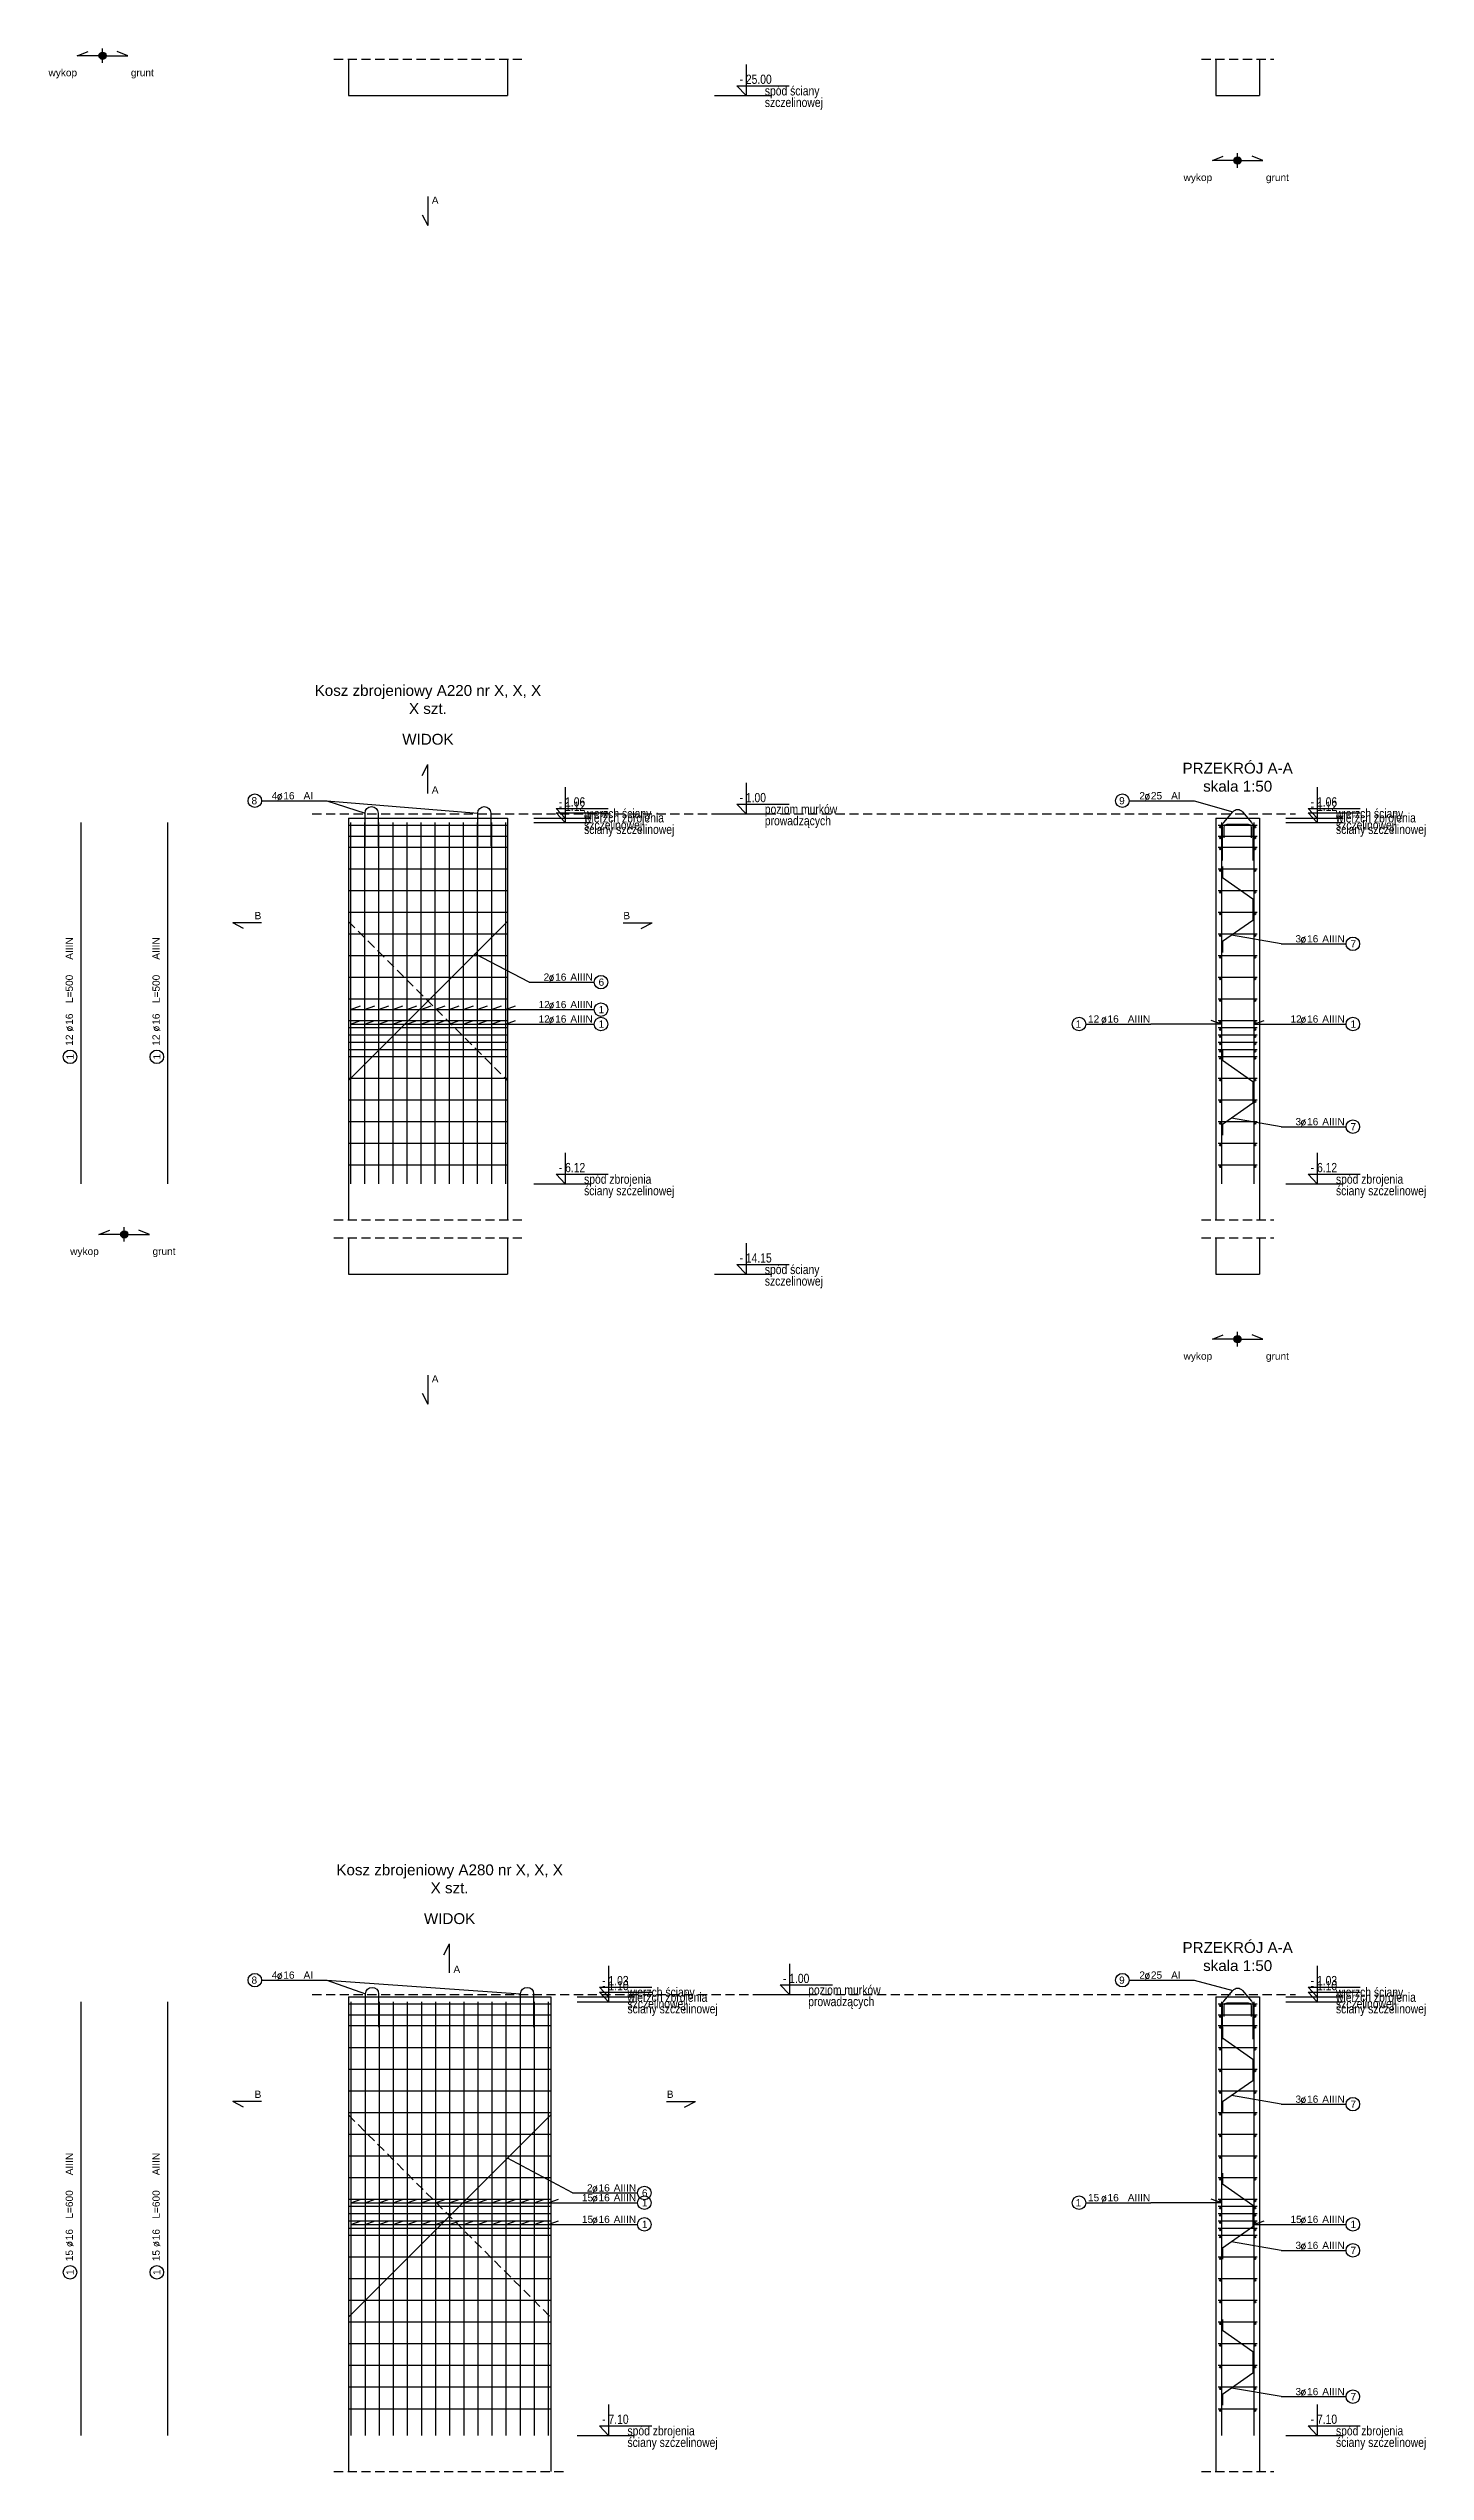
# Model space of a CAD drawing. Extents: x -5033 to 9347, y -17890 to -2362.
# Drawn here: x -1415 to 490, y -10003 to -6650 of the extents above; entities that cross this region are included whole.
import ezdxf
from ezdxf.enums import TextEntityAlignment as Align

# ---------------------------------------------------------------- set-up
doc = ezdxf.new("R2010")
doc.units = 0
doc.header["$MEASUREMENT"] = 0
doc.linetypes.add('DASHED', pattern=[19.05, 12.7, -6.35])
for name, color, linetype in [('__SOL-KOTY_WYSOKOSCIOWE', 4, 'CONTINUOUS'), ('__SOL-OPISY', 4, 'CONTINUOUS'), ('__SOL-PRZERYWANA', 253, 'DASHED'), ('__SOL-WIDOK', 4, 'CONTINUOUS'), ('__SOL-ZBROJENIE', 3, 'CONTINUOUS')]:
    doc.layers.add(name, color=color, linetype=linetype)
doc.styles.add('ARIAL', font='arial.ttf', dxfattribs={"height": 2.5})
doc.styles.add('SIMPLEX', font='SIMPLEX.SHX', dxfattribs={"width": 0.8})
doc.styles.get("Standard").update_dxf_attribs({"font": 'arial.ttf'})

# ---------------------------------------------------------------- blocks, each defined once
blk = doc.blocks.new('KOTA')
at = {"layer": '__SOL-KOTY_WYSOKOSCIOWE'}
for p, q in [((0, 33.4), (0, 0)), ((-34, 0), (28, 0)), ((0, 0), (-9.9, 10.4)), ((-9.9, 10.4), (46.5, 10.4))]:
    blk.add_line(p, q, dxfattribs=at)
at = {"layer": '__SOL-KOTY_WYSOKOSCIOWE', "style": 'ARIAL', "width": 0.8}
blk.add_attdef('RZEDNA', (500.5, 15.9), '', height=10.4, dxfattribs=at)
blk = doc.blocks.new('OPIS_PRET_BEZ_LINII')
at = {"layer": '__SOL-OPISY'}
blk.add_circle((25.7, 0), 9.36, dxfattribs=at)
at = {"layer": '__SOL-OPISY', "style": 'SIMPLEX', "width": 0.9}
blk.add_text(' %%c ', height=10, dxfattribs=at).set_placement((64.7, -4.8), align=Align.CENTER)
at = {"layer": '__SOL-OPISY', "style": 'ARIAL', "width": 0.8}
blk.add_attdef('NUMER', text='', height=10, dxfattribs=at).set_placement((25.7, 0), align=Align.MIDDLE)
blk.add_attdef('ILOSC', text='', height=10, dxfattribs=at).set_placement((56.9, -5.1), align=Align.RIGHT)
for tag, p in [('SREDNICA', (71, -5.1)), ('DLUGOSC', (95.1, -5.2)), ('STAL', (144.7, -5.2))]:
    blk.add_attdef(tag, p, '', height=10, dxfattribs=at)
blk = doc.blocks.new('OPIS_PRAWY')
at = {"layer": '__SOL-OPISY'}
blk.add_line((0, 0), (90, 0), dxfattribs=at)
blk.add_circle((99.4, 0), 9.36, dxfattribs=at)
at = {"layer": '__SOL-OPISY', "style": 'SIMPLEX', "width": 0.9}
blk.add_text(' %%c ', height=10, dxfattribs=at).set_placement((20.9, 0.5))
at = {"layer": '__SOL-OPISY', "style": 'ARIAL', "width": 0.8}
blk.add_attdef('ILOSC', text='', height=10, dxfattribs=at).set_placement((27.1, 0.1), align=Align.RIGHT)
for tag, p in [('SREDNICA', (35.4, 0.1)), ('STAL', (58.4, 0.5))]:
    blk.add_attdef(tag, p, '', height=10, dxfattribs=at)
for tag, p in [('NUMER', (99.4, 0)), ('DLUGOSC', (52.8, -6.1))]:
    blk.add_attdef(tag, text='', height=10, dxfattribs=at).set_placement(p, align=Align.MIDDLE)
blk = doc.blocks.new('OPIS_LEWY')
at = {"layer": '__SOL-OPISY'}
blk.add_line((-90, 0), (0, 0), dxfattribs=at)
blk.add_circle((-99.4, 0), 9.36, dxfattribs=at)
at = {"layer": '__SOL-OPISY', "style": 'SIMPLEX', "width": 0.9}
blk.add_text(' %%c ', height=10, dxfattribs=at).set_placement((-75, 0.5))
at = {"layer": '__SOL-OPISY', "style": 'ARIAL', "width": 0.8}
for tag, p in [('NUMER', (-99.4, 0)), ('DLUGOSC', (-58.9, -6.6))]:
    blk.add_attdef(tag, text='', height=10, dxfattribs=at).set_placement(p, align=Align.MIDDLE)
blk.add_attdef('ILOSC', text='', height=10, dxfattribs=at).set_placement((-74, 0.1), align=Align.RIGHT)
for tag, p in [('SREDNICA', (-65.8, 0.1)), ('STAL', (-42.7, 0.3))]:
    blk.add_attdef(tag, p, '', height=10, dxfattribs=at)

msp = doc.modelspace()

# ---------------------------------------------------------------- hatches: boundary and pattern name
at = {"layer": '__SOL-OPISY'}
for points in [[(-1335, -6660, 1), (-1345, -6660, 1)], [(235, -6805, 1), (225, -6805, 1)], [(-1305, -8291, 1), (-1315, -8291, 1)], [(235, -8436, 1), (225, -8436, 1)]]:
    msp.add_hatch(color=256, dxfattribs=at).paths.add_polyline_path(points)
at = {"layer": '__SOL-ZBROJENIE'}
for points in [[(207.2, -7727.5, 1), (204.8, -7727.5, 1)], [(207.2, -7742.5, 1), (204.8, -7742.5, 1)], [(255.2, -7727.5, 1), (252.8, -7727.5, 1)], [(255.2, -7742.5, 1), (252.8, -7742.5, 1)], [(207.2, -7757.5, 1), (204.8, -7757.5, 1)], [(255.2, -7757.5, 1), (252.8, -7757.5, 1)], [(207.2, -7787.5, 1), (204.8, -7787.5, 1)], [(255.2, -7787.5, 1), (252.8, -7787.5, 1)], [(207.2, -7817.5, 1), (204.8, -7817.5, 1)], [(255.2, -7817.5, 1), (252.8, -7817.5, 1)], [(207.2, -7847.5, 1), (204.8, -7847.5, 1)], [(207.2, -7877.5, 1), (204.8, -7877.5, 1)], [(255.2, -7847.5, 1), (252.8, -7847.5, 1)], [(255.2, -7877.5, 1), (252.8, -7877.5, 1)], [(207.2, -7907.5, 1), (204.8, -7907.5, 1)], [(255.2, -7907.5, 1), (252.8, -7907.5, 1)], [(207.2, -7937.5, 1), (204.8, -7937.5, 1)], [(255.2, -7937.5, 1), (252.8, -7937.5, 1)], [(207.2, -7967.5, 1), (204.8, -7967.5, 1)], [(255.2, -7967.5, 1), (252.8, -7967.5, 1)], [(207.2, -7997.5, 1), (204.8, -7997.5, 1)], [(207.2, -8007.5, 1), (204.8, -8007.5, 1)], [(255.2, -7997.5, 1), (252.8, -7997.5, 1)], [(255.2, -8007.5, 1), (252.8, -8007.5, 1)], [(207.2, -8017.5, 1), (204.8, -8017.5, 1)], [(207.2, -8027.5, 1), (204.8, -8027.5, 1)], [(207.2, -8037.5, 1), (204.8, -8037.5, 1)], [(207.2, -8047.5, 1), (204.8, -8047.5, 1)], [(255.2, -8017.5, 1), (252.8, -8017.5, 1)], [(255.2, -8027.5, 1), (252.8, -8027.5, 1)], [(255.2, -8037.5, 1), (252.8, -8037.5, 1)], [(255.2, -8047.5, 1), (252.8, -8047.5, 1)], [(207.2, -8077.5, 1), (204.8, -8077.5, 1)], [(255.2, -8077.5, 1), (252.8, -8077.5, 1)], [(207.2, -8107.5, 1), (204.8, -8107.5, 1)], [(255.2, -8107.5, 1), (252.8, -8107.5, 1)], [(207.2, -8137.5, 1), (204.8, -8137.5, 1)], [(255.2, -8137.5, 1), (252.8, -8137.5, 1)], [(207.2, -8167.5, 1), (204.8, -8167.5, 1)], [(255.2, -8167.5, 1), (252.8, -8167.5, 1)], [(207.2, -8197.5, 1), (204.8, -8197.5, 1)], [(255.2, -8197.5, 1), (252.8, -8197.5, 1)], [(207.2, -9358.5, 1), (204.8, -9358.5, 1)], [(207.2, -9373.5, 1), (204.8, -9373.5, 1)], [(207.2, -9388.5, 1), (204.8, -9388.5, 1)], [(255.2, -9358.5, 1), (252.8, -9358.5, 1)], [(255.2, -9373.5, 1), (252.8, -9373.5, 1)], [(255.2, -9388.5, 1), (252.8, -9388.5, 1)], [(207.2, -9418.5, 1), (204.8, -9418.5, 1)], [(255.2, -9418.5, 1), (252.8, -9418.5, 1)], [(207.2, -9448.5, 1), (204.8, -9448.5, 1)], [(255.2, -9448.5, 1), (252.8, -9448.5, 1)], [(207.2, -9478.5, 1), (204.8, -9478.5, 1)], [(255.2, -9478.5, 1), (252.8, -9478.5, 1)], [(207.2, -9508.5, 1), (204.8, -9508.5, 1)], [(255.2, -9508.5, 1), (252.8, -9508.5, 1)], [(207.2, -9538.5, 1), (204.8, -9538.5, 1)], [(255.2, -9538.5, 1), (252.8, -9538.5, 1)], [(207.2, -9568.5, 1), (204.8, -9568.5, 1)], [(255.2, -9568.5, 1), (252.8, -9568.5, 1)], [(207.2, -9598.5, 1), (204.8, -9598.5, 1)], [(255.2, -9598.5, 1), (252.8, -9598.5, 1)], [(207.2, -9628.5, 1), (204.8, -9628.5, 1)], [(207.2, -9638.5, 1), (204.8, -9638.5, 1)], [(207.2, -9648.5, 1), (204.8, -9648.5, 1)], [(255.2, -9628.5, 1), (252.8, -9628.5, 1)], [(255.2, -9638.5, 1), (252.8, -9638.5, 1)], [(255.2, -9648.5, 1), (252.8, -9648.5, 1)], [(207.2, -9658.5, 1), (204.8, -9658.5, 1)], [(207.2, -9668.5, 1), (204.8, -9668.5, 1)], [(207.2, -9678.5, 1), (204.8, -9678.5, 1)], [(255.2, -9658.5, 1), (252.8, -9658.5, 1)], [(255.2, -9668.5, 1), (252.8, -9668.5, 1)], [(255.2, -9678.5, 1), (252.8, -9678.5, 1)], [(207.2, -9708.5, 1), (204.8, -9708.5, 1)], [(255.2, -9708.5, 1), (252.8, -9708.5, 1)], [(207.2, -9738.5, 1), (204.8, -9738.5, 1)], [(255.2, -9738.5, 1), (252.8, -9738.5, 1)], [(207.2, -9768.5, 1), (204.8, -9768.5, 1)], [(255.2, -9768.5, 1), (252.8, -9768.5, 1)], [(207.2, -9798.5, 1), (204.8, -9798.5, 1)], [(255.2, -9798.5, 1), (252.8, -9798.5, 1)], [(207.2, -9828.5, 1), (204.8, -9828.5, 1)], [(207.2, -9858.5, 1), (204.8, -9858.5, 1)], [(255.2, -9828.5, 1), (252.8, -9828.5, 1)], [(255.2, -9858.5, 1), (252.8, -9858.5, 1)], [(207.2, -9888.5, 1), (204.8, -9888.5, 1)], [(255.2, -9888.5, 1), (252.8, -9888.5, 1)], [(207.2, -9918.5, 1), (204.8, -9918.5, 1)], [(255.2, -9918.5, 1), (252.8, -9918.5, 1)]]:
    msp.add_hatch(color=256, dxfattribs=at).paths.add_polyline_path(points)

# ---------------------------------------------------------------- linework, layer by layer
at = {"layer": '__SOL-OPISY'}
for p, q in [((-1375, -6660), (-1360, -6654)), ((-1340, -6660), (-1375, -6660)), ((-1340, -6670), (-1340, -6650)), ((-1340, -6660), (-1305, -6660)), ((-1305, -6660), (-1320, -6654)), ((195, -6805), (210, -6799)), ((230, -6805), (195, -6805)), ((230, -6815), (230, -6795)), ((230, -6805), (265, -6805)), ((265, -6805), (250, -6799)), ((-890, -6855), (-890, -6895)), ((-898, -6880), (-890, -6895)), ((-898, -7656), (-890, -7641)), ((-890, -7681), (-890, -7641)), ((-1030, -7691), (-977, -7708)), ((-1030, -7691), (-821, -7708)), ((170, -7691), (223.5, -7706.22)), ((-1120, -7860), (-1160, -7860)), ((-1145, -7868), (-1160, -7860)), ((-620, -7860), (-580, -7860)), ((-595, -7868), (-580, -7860)), ((290, -7889.03), (221.52, -7877.15)), ((-750, -7942), (-825, -7903)), ((-997.25, -7980), (-983.15, -7974.87)), ((-997.25, -7980), (-750, -7980)), ((-977.75, -7980), (-963.65, -7974.87)), ((-958.25, -7980), (-944.15, -7974.87)), ((-938.75, -7980), (-924.65, -7974.87)), ((-919.25, -7980), (-905.15, -7974.87)), ((-899.75, -7980), (-885.65, -7974.87)), ((-880.25, -7980), (-866.15, -7974.87)), ((-860.75, -7980), (-846.65, -7974.87)), ((-841.25, -7980), (-827.15, -7974.87)), ((-821.75, -7980), (-807.65, -7974.87)), ((-802.25, -7980), (-788.15, -7974.87)), ((-782.75, -7980), (-768.65, -7974.87)), ((-997.25, -8000), (-983.15, -7994.87)), ((-997.25, -8000), (-750, -8000)), ((-977.75, -8000), (-963.65, -7994.87)), ((-958.25, -8000), (-944.15, -7994.87)), ((-938.75, -8000), (-924.65, -7994.87)), ((-919.25, -8000), (-905.15, -7994.87)), ((-899.75, -8000), (-885.65, -7994.87)), ((-880.25, -8000), (-866.15, -7994.87)), ((-860.75, -8000), (-846.65, -7994.87)), ((-841.25, -8000), (-827.15, -7994.87)), ((-821.75, -8000), (-807.65, -7994.87)), ((-802.25, -8000), (-788.15, -7994.87)), ((-782.75, -8000), (-768.65, -7994.87)), ((207.5, -8000), (110, -8000)), ((207.5, -8000), (193.41, -7994.87)), ((252.5, -8000), (266.6, -7994.87)), ((252.5, -8000), (290, -8000)), ((290, -8142.03), (221.52, -8130.15)), ((-1310, -8301), (-1310, -8281)), ((-1345, -8291), (-1330, -8285)), ((-1310, -8291), (-1345, -8291)), ((-1310, -8291), (-1275, -8291)), ((-1275, -8291), (-1290, -8285)), ((195, -8436), (210, -8430)), ((230, -8436), (195, -8436)), ((230, -8446), (230, -8426)), ((230, -8436), (265, -8436)), ((265, -8436), (250, -8430)), ((-898, -8511), (-890, -8526)), ((-890, -8486), (-890, -8526)), ((-868, -9288), (-860, -9273)), ((-860, -9313), (-860, -9273)), ((-1030, -9323), (-976.25, -9342)), ((-1030, -9323), (-761.75, -9342)), ((170, -9323), (223.5, -9337.22)), ((290, -9494.69), (221.52, -9482.81)), ((-1120, -9491), (-1160, -9491)), ((-1145, -9499), (-1160, -9491)), ((-560, -9491), (-520, -9491)), ((-535, -9499), (-520, -9491)), ((-690, -9617.5), (-780, -9569.5)), ((-996.5, -9631), (-982.4, -9625.87)), ((-996.5, -9631), (-690, -9631)), ((-996.5, -9661), (-982.4, -9655.87)), ((-977, -9631), (-962.9, -9625.87)), ((-977, -9661), (-962.9, -9655.87)), ((-957.5, -9631), (-943.4, -9625.87)), ((-957.5, -9661), (-943.4, -9655.87)), ((-938, -9631), (-923.9, -9625.87)), ((-938, -9661), (-923.9, -9655.87)), ((-918.5, -9631), (-904.4, -9625.87)), ((-918.5, -9661), (-904.4, -9655.87)), ((-899, -9631), (-884.9, -9625.87)), ((-899, -9661), (-884.9, -9655.87)), ((-879.5, -9631), (-865.4, -9625.87)), ((-879.5, -9661), (-865.4, -9655.87)), ((-860, -9631), (-845.9, -9625.87)), ((-860, -9661), (-845.9, -9655.87)), ((-840.5, -9631), (-826.4, -9625.87)), ((-840.5, -9661), (-826.4, -9655.87)), ((-821, -9631), (-806.9, -9625.87)), ((-821, -9661), (-806.9, -9655.87)), ((-801.5, -9631), (-787.4, -9625.87)), ((-801.5, -9661), (-787.4, -9655.87)), ((-782, -9631), (-767.9, -9625.87)), ((-782, -9661), (-767.9, -9655.87)), ((-762.5, -9631), (-748.4, -9625.87)), ((-762.5, -9661), (-748.4, -9655.87)), ((-743, -9631), (-728.9, -9625.87)), ((-743, -9661), (-728.9, -9655.87)), ((-723.5, -9631), (-709.4, -9625.87)), ((-723.5, -9661), (-709.4, -9655.87)), ((207.5, -9631), (110, -9631)), ((207.5, -9631), (193.41, -9625.87)), ((252.5, -9661), (266.6, -9655.87)), ((-996.5, -9661), (-690, -9661)), ((290, -9697.03), (221.52, -9685.14)), ((252.5, -9661), (290, -9661)), ((290, -9899.36), (221.52, -9887.48))]:
    msp.add_line(p, q, dxfattribs=at)
for centre in [(-1340, -6660), (230, -6805), (-1310, -8291), (230, -8436)]:
    msp.add_circle(centre, 5, dxfattribs=at)
at = {"layer": '__SOL-PRZERYWANA'}
for p, q in [((-1020, -6665), (-760, -6665)), ((180, -6665), (280, -6665)), ((-1050, -7709), (310, -7709)), ((-1020, -8271), (-760, -8271)), ((180, -8271), (280, -8271)), ((-1020, -8296), (-760, -8296)), ((180, -8296), (280, -8296)), ((-1050, -9343), (310, -9343)), ((-1020, -10003), (-700, -10003)), ((180, -10003), (280, -10003))]:
    msp.add_line(p, q, dxfattribs=at)
for points in [[(-1000, -7838), (-1000, -7858), (-780, -8078), (-780, -8098)], [(-1000, -9489.5), (-1000, -9509.5), (-720, -9789.5), (-720, -9809.5)]]:
    msp.add_lwpolyline(points, dxfattribs=at)
at = {"layer": '__SOL-WIDOK'}
for p, q in [((-1000, -6665), (-1000, -6715)), ((-780, -6665), (-780, -6715)), ((200, -6665), (200, -6715)), ((260, -6665), (260, -6715)), ((-1000, -6715), (-780, -6715)), ((200, -6715), (260, -6715)), ((-1000, -7715), (-1000, -8271)), ((-1000, -7715), (-780, -7715)), ((-780, -7715), (-780, -8271)), ((200, -7715), (200, -8271)), ((200, -7715), (260, -7715)), ((260, -7715), (260, -8271)), ((-1000, -8296), (-1000, -8346)), ((-780, -8296), (-780, -8346)), ((200, -8296), (200, -8346)), ((260, -8296), (260, -8346)), ((-1000, -8346), (-780, -8346)), ((200, -8346), (260, -8346)), ((-1000, -9346), (-1000, -10003)), ((-1000, -9346), (-720, -9346)), ((-720, -9346), (-720, -10003)), ((200, -9346), (200, -10003)), ((200, -9346), (260, -9346)), ((260, -9346), (260, -10003))]:
    msp.add_line(p, q, dxfattribs=at)
at = {"layer": '__SOL-ZBROJENIE'}
for p, q in [((-1370, -7721), (-1370, -8221)), ((-1250, -7721), (-1250, -8221)), ((-1000, -7725), (-780, -7725)), ((-1000, -7740), (-780, -7740)), ((-997.25, -7721), (-997.25, -8221)), ((-977.75, -7721), (-977.75, -8221)), ((-958.25, -7721), (-958.25, -8221)), ((-938.75, -7721), (-938.75, -8221)), ((-919.25, -7721), (-919.25, -8221)), ((-899.75, -7721), (-899.75, -8221)), ((-880.25, -7721), (-880.25, -8221)), ((-860.75, -7721), (-860.75, -8221)), ((-841.25, -7721), (-841.25, -8221)), ((-821.75, -7721), (-821.75, -8221)), ((-802.25, -7721), (-802.25, -8221)), ((-782.75, -7721), (-782.75, -8221)), ((203, -7725), (257, -7725)), ((203, -7740), (257, -7740)), ((207.5, -7721), (207.5, -8221)), ((252.5, -7721), (252.5, -8221)), ((-1000, -7755), (-780, -7755)), ((203, -7755), (257, -7755)), ((-1000, -7785), (-780, -7785)), ((203, -7785), (257, -7785)), ((-1000, -7815), (-780, -7815)), ((-1000, -7845), (-780, -7845)), ((203, -7815), (257, -7815)), ((203, -7845), (257, -7845)), ((-1000, -7875), (-780, -7875)), ((203, -7875), (257, -7875)), ((-1000, -7905), (-780, -7905)), ((203, -7905), (257, -7905)), ((-1000, -7935), (-780, -7935)), ((203, -7935), (257, -7935)), ((-1000, -7965), (-780, -7965)), ((203, -7965), (257, -7965)), ((-1000, -7995), (-780, -7995)), ((-1000, -8005), (-780, -8005)), ((203, -7995), (257, -7995)), ((203, -8005), (257, -8005)), ((-1000, -8015), (-780, -8015)), ((-1000, -8025), (-780, -8025)), ((-1000, -8035), (-780, -8035)), ((-1000, -8045), (-780, -8045)), ((203, -8015), (257, -8015)), ((203, -8025), (257, -8025)), ((203, -8035), (257, -8035)), ((203, -8045), (257, -8045)), ((-1000, -8075), (-780, -8075)), ((203, -8075), (257, -8075)), ((-1000, -8105), (-780, -8105)), ((203, -8105), (257, -8105)), ((-1000, -8135), (-780, -8135)), ((203, -8135), (257, -8135)), ((-1000, -8165), (-780, -8165)), ((203, -8165), (257, -8165)), ((-1000, -8195), (-780, -8195)), ((203, -8195), (257, -8195)), ((-1370, -9353), (-1370, -9953)), ((-1250, -9353), (-1250, -9953)), ((-996.5, -9353), (-996.5, -9953)), ((-977, -9353), (-977, -9953)), ((-957.5, -9353), (-957.5, -9953)), ((-938, -9353), (-938, -9953)), ((-918.5, -9353), (-918.5, -9953)), ((-899, -9353), (-899, -9953)), ((-879.5, -9353), (-879.5, -9953)), ((-860, -9353), (-860, -9953)), ((-840.5, -9353), (-840.5, -9953)), ((-821, -9353), (-821, -9953)), ((-801.5, -9353), (-801.5, -9953)), ((-782, -9353), (-782, -9953)), ((-762.5, -9353), (-762.5, -9953)), ((-743, -9353), (-743, -9953)), ((-723.5, -9353), (-723.5, -9953)), ((207.5, -9353), (207.5, -9953)), ((252.5, -9353), (252.5, -9953)), ((-1000, -9356), (-720, -9356)), ((-1000, -9371), (-720, -9371)), ((-1000, -9386), (-720, -9386)), ((203, -9356), (257, -9356)), ((203, -9371), (257, -9371)), ((203, -9386), (257, -9386)), ((-1000, -9416), (-720, -9416)), ((203, -9416), (257, -9416)), ((-1000, -9446), (-720, -9446)), ((203, -9446), (257, -9446)), ((-1000, -9476), (-720, -9476)), ((203, -9476), (257, -9476)), ((-1000, -9506), (-720, -9506)), ((203, -9506), (257, -9506)), ((-1000, -9536), (-720, -9536)), ((203, -9536), (257, -9536)), ((-1000, -9566), (-720, -9566)), ((203, -9566), (257, -9566)), ((-1000, -9596), (-720, -9596)), ((203, -9596), (257, -9596)), ((-1000, -9626), (-720, -9626)), ((-1000, -9636), (-720, -9636)), ((-1000, -9646), (-720, -9646)), ((-1000, -9656), (-720, -9656)), ((203, -9626), (257, -9626)), ((203, -9636), (257, -9636)), ((203, -9646), (257, -9646)), ((203, -9656), (257, -9656)), ((-1000, -9666), (-720, -9666)), ((-1000, -9676), (-720, -9676)), ((203, -9666), (257, -9666)), ((203, -9676), (257, -9676)), ((-1000, -9706), (-720, -9706)), ((203, -9706), (257, -9706)), ((-1000, -9736), (-720, -9736)), ((203, -9736), (257, -9736)), ((-1000, -9766), (-720, -9766)), ((203, -9766), (257, -9766)), ((-1000, -9796), (-720, -9796)), ((203, -9796), (257, -9796)), ((-1000, -9826), (-720, -9826)), ((-1000, -9856), (-720, -9856)), ((203, -9826), (257, -9826)), ((203, -9856), (257, -9856)), ((-1000, -9886), (-720, -9886)), ((203, -9886), (257, -9886)), ((-1000, -9916), (-720, -9916)), ((203, -9916), (257, -9916))]:
    msp.add_line(p, q, dxfattribs=at)
for points in [[(-977, -7753.86), (-977, -7708, -1), (-959, -7708), (-959, -7753.86)], [(-821, -7753.86), (-821, -7708, -1), (-803, -7708), (-803, -7753.86)], [(209, -7773.5), (209, -7725, -0.22), (211, -7721.12), (223.5, -7706.22, -0.5), (236.5, -7706.22), (249, -7721.12, -0.22), (251, -7725), (251, -7773.5)], [(211.5, -7742.5), (211.5, -7727.5, -0.48), (215.5, -7723.5), (244.5, -7723.5, -0.48), (248.5, -7727.5), (248.5, -7742.5)], [(-976.25, -9387.86), (-976.25, -9342, -1), (-958.25, -9342), (-958.25, -9387.86)], [(-761.75, -9387.86), (-761.75, -9342, -1), (-743.75, -9342), (-743.75, -9387.86)], [(209, -9404.5), (209, -9356, -0.22), (211, -9352.12), (223.5, -9337.22, -0.5), (236.5, -9337.22), (249, -9352.12, -0.22), (251, -9356), (251, -9404.5)], [(211.5, -9373.5), (211.5, -9358.5, -0.48), (215.5, -9354.5), (244.5, -9354.5, -0.48), (248.5, -9358.5), (248.5, -9373.5)]]:
    msp.add_lwpolyline(points, format="xyb", dxfattribs=at)
for points in [[(209, -7782.09), (209, -7797.09), (251, -7826.5), (251, -7856.5), (209, -7885.91), (209, -7900.91)], [(-780, -7838), (-780, -7858), (-1000, -8078), (-1000, -8098)], [(209, -8035.09), (209, -8050.09), (251, -8079.5), (251, -8109.5), (209, -8138.91), (209, -8153.91)], [(209, -9387.76), (209, -9402.76), (251, -9432.17), (251, -9462.17), (209, -9491.58), (209, -9506.58)], [(-720, -9489.5), (-720, -9509.5), (-1000, -9789.5), (-1000, -9809.5)], [(209, -9590.09), (209, -9605.09), (251, -9634.5), (251, -9664.5), (209, -9693.91), (209, -9708.91)], [(209, -9792.42), (209, -9807.42), (251, -9836.83), (251, -9866.83), (209, -9896.24), (209, -9911.24)]]:
    msp.add_lwpolyline(points, dxfattribs=at)
for centre in [(206, -7727.5), (206, -7742.5), (254, -7727.5), (254, -7742.5), (206, -7757.5), (254, -7757.5), (206, -7787.5), (254, -7787.5), (206, -7817.5), (254, -7817.5), (206, -7847.5), (206, -7877.5), (254, -7847.5), (254, -7877.5), (206, -7907.5), (254, -7907.5), (206, -7937.5), (254, -7937.5), (206, -7967.5), (254, -7967.5), (206, -7997.5), (206, -8007.5), (254, -7997.5), (254, -8007.5), (206, -8017.5), (206, -8027.5), (206, -8037.5), (206, -8047.5), (254, -8017.5), (254, -8027.5), (254, -8037.5), (254, -8047.5), (206, -8077.5), (254, -8077.5), (206, -8107.5), (254, -8107.5), (206, -8137.5), (254, -8137.5), (206, -8167.5), (254, -8167.5), (206, -8197.5), (254, -8197.5), (206, -9358.5), (206, -9373.5), (206, -9388.5), (254, -9358.5), (254, -9373.5), (254, -9388.5), (206, -9418.5), (254, -9418.5), (206, -9448.5), (254, -9448.5), (206, -9478.5), (254, -9478.5), (206, -9508.5), (254, -9508.5), (206, -9538.5), (254, -9538.5), (206, -9568.5), (254, -9568.5), (206, -9598.5), (254, -9598.5), (206, -9628.5), (206, -9638.5), (206, -9648.5), (254, -9628.5), (254, -9638.5), (254, -9648.5), (206, -9658.5), (206, -9668.5), (206, -9678.5), (254, -9658.5), (254, -9668.5), (254, -9678.5), (206, -9708.5), (254, -9708.5), (206, -9738.5), (254, -9738.5), (206, -9768.5), (254, -9768.5), (206, -9798.5), (254, -9798.5), (206, -9828.5), (206, -9858.5), (254, -9828.5), (254, -9858.5), (206, -9888.5), (254, -9888.5), (206, -9918.5), (254, -9918.5)]:
    msp.add_circle(centre, 1.2, dxfattribs=at)

# ---------------------------------------------------------------- block references
at = {"layer": '__SOL-KOTY_WYSOKOSCIOWE'}
ref = msp.add_blockref('KOTA', (-450, -6715), dxfattribs=dict(at, xscale=1.28, yscale=1.28, zscale=1.28))
ref.add_attrib('RZEDNA', '- 25.00', (-459, -6699), dxfattribs={"height": 12.8, "style": 'ARIAL', "width": 0.8})
ref.add_attrib('OPIS1', 'spód ściany', (-424, -6715), dxfattribs={"height": 12.8, "style": 'ARIAL', "width": 0.8})
ref.add_attrib('OPIS2', 'szczelinowej', (-424, -6731), dxfattribs={"height": 12.8, "style": 'ARIAL', "width": 0.8})
ref = msp.add_blockref('KOTA', (-700, -7715), dxfattribs=dict(at, xscale=1.28, yscale=1.28, zscale=1.28))
ref.add_attrib('RZEDNA', '- 1.06', (-709, -7699), dxfattribs={"height": 12.8, "style": 'ARIAL', "width": 0.8})
ref.add_attrib('OPIS1', 'wierzch ściany', (-674, -7715), dxfattribs={"height": 12.8, "style": 'ARIAL', "width": 0.8})
ref.add_attrib('OPIS2', 'szczelinowej', (-674, -7731), dxfattribs={"height": 12.8, "style": 'ARIAL', "width": 0.8})
ref = msp.add_blockref('KOTA', (-700, -7721), dxfattribs=dict(at, xscale=1.28, yscale=1.28, zscale=1.28))
ref.add_attrib('RZEDNA', '- 1.12', (-709, -7705), dxfattribs={"height": 12.8, "style": 'ARIAL', "width": 0.8})
ref.add_attrib('OPIS1', 'wierzch zbrojenia', (-674, -7721), dxfattribs={"height": 12.8, "style": 'ARIAL', "width": 0.8})
ref.add_attrib('OPIS2', 'ściany szczelinowej', (-674, -7737), dxfattribs={"height": 12.8, "style": 'ARIAL', "width": 0.8})
ref = msp.add_blockref('KOTA', (-450, -7709), dxfattribs=dict(at, xscale=1.28, yscale=1.28, zscale=1.28))
ref.add_attrib('RZEDNA', '- 1.00', (-459, -7693), dxfattribs={"height": 12.8, "style": 'ARIAL', "width": 0.8})
ref.add_attrib('OPIS1', 'poziom murków', (-424, -7709), dxfattribs={"height": 12.8, "style": 'ARIAL', "width": 0.8})
ref.add_attrib('OPIS2', 'prowadzących', (-424, -7725), dxfattribs={"height": 12.8, "style": 'ARIAL', "width": 0.8})
ref = msp.add_blockref('KOTA', (340, -7715), dxfattribs=dict(at, xscale=1.28, yscale=1.28, zscale=1.28))
ref.add_attrib('RZEDNA', '- 1.06', (331, -7699), dxfattribs={"height": 12.8, "style": 'ARIAL', "width": 0.8})
ref.add_attrib('OPIS1', 'wierzch ściany', (366, -7715), dxfattribs={"height": 12.8, "style": 'ARIAL', "width": 0.8})
ref.add_attrib('OPIS2', 'szczelinowej', (366, -7731), dxfattribs={"height": 12.8, "style": 'ARIAL', "width": 0.8})
ref = msp.add_blockref('KOTA', (340, -7721), dxfattribs=dict(at, xscale=1.28, yscale=1.28, zscale=1.28))
ref.add_attrib('RZEDNA', '- 1.12', (331, -7705), dxfattribs={"height": 12.8, "style": 'ARIAL', "width": 0.8})
ref.add_attrib('OPIS1', 'wierzch zbrojenia', (366, -7721), dxfattribs={"height": 12.8, "style": 'ARIAL', "width": 0.8})
ref.add_attrib('OPIS2', 'ściany szczelinowej', (366, -7737), dxfattribs={"height": 12.8, "style": 'ARIAL', "width": 0.8})
ref = msp.add_blockref('KOTA', (-700, -8221), dxfattribs=dict(at, xscale=1.28, yscale=1.28, zscale=1.28))
ref.add_attrib('RZEDNA', '- 6.12', (-709, -8205), dxfattribs={"height": 12.8, "style": 'ARIAL', "width": 0.8})
ref.add_attrib('OPIS1', 'spód zbrojenia', (-674, -8221), dxfattribs={"height": 12.8, "style": 'ARIAL', "width": 0.8})
ref.add_attrib('OPIS2', 'ściany szczelinowej', (-674, -8237), dxfattribs={"height": 12.8, "style": 'ARIAL', "width": 0.8})
ref = msp.add_blockref('KOTA', (340, -8221), dxfattribs=dict(at, xscale=1.28, yscale=1.28, zscale=1.28))
ref.add_attrib('RZEDNA', '- 6.12', (331, -8205), dxfattribs={"height": 12.8, "style": 'ARIAL', "width": 0.8})
ref.add_attrib('OPIS1', 'spód zbrojenia', (366, -8221), dxfattribs={"height": 12.8, "style": 'ARIAL', "width": 0.8})
ref.add_attrib('OPIS2', 'ściany szczelinowej', (366, -8237), dxfattribs={"height": 12.8, "style": 'ARIAL', "width": 0.8})
ref = msp.add_blockref('KOTA', (-450, -8346), dxfattribs=dict(at, xscale=1.28, yscale=1.28, zscale=1.28))
ref.add_attrib('RZEDNA', '- 14.15', (-459, -8330), dxfattribs={"height": 12.8, "style": 'ARIAL', "width": 0.8})
ref.add_attrib('OPIS1', 'spód ściany', (-424, -8346), dxfattribs={"height": 12.8, "style": 'ARIAL', "width": 0.8})
ref.add_attrib('OPIS2', 'szczelinowej', (-424, -8362), dxfattribs={"height": 12.8, "style": 'ARIAL', "width": 0.8})
ref = msp.add_blockref('KOTA', (-640, -9346), dxfattribs=dict(at, xscale=1.28, yscale=1.28, zscale=1.28))
ref.add_attrib('RZEDNA', '- 1.03', (-649, -9330), dxfattribs={"height": 12.8, "style": 'ARIAL', "width": 0.8})
ref.add_attrib('OPIS1', 'wierzch ściany', (-614, -9346), dxfattribs={"height": 12.8, "style": 'ARIAL', "width": 0.8})
ref.add_attrib('OPIS2', 'szczelinowej', (-614, -9362), dxfattribs={"height": 12.8, "style": 'ARIAL', "width": 0.8})
ref = msp.add_blockref('KOTA', (-640, -9353), dxfattribs=dict(at, xscale=1.28, yscale=1.28, zscale=1.28))
ref.add_attrib('RZEDNA', '- 1.10', (-649, -9337), dxfattribs={"height": 12.8, "style": 'ARIAL', "width": 0.8})
ref.add_attrib('OPIS1', 'wierzch zbrojenia', (-614, -9353), dxfattribs={"height": 12.8, "style": 'ARIAL', "width": 0.8})
ref.add_attrib('OPIS2', 'ściany szczelinowej', (-614, -9369), dxfattribs={"height": 12.8, "style": 'ARIAL', "width": 0.8})
ref = msp.add_blockref('KOTA', (-390, -9343), dxfattribs=dict(at, xscale=1.28, yscale=1.28, zscale=1.28))
ref.add_attrib('RZEDNA', '- 1.00', (-399, -9327), dxfattribs={"height": 12.8, "style": 'ARIAL', "width": 0.8})
ref.add_attrib('OPIS1', 'poziom murków', (-364, -9343), dxfattribs={"height": 12.8, "style": 'ARIAL', "width": 0.8})
ref.add_attrib('OPIS2', 'prowadzących', (-364, -9359), dxfattribs={"height": 12.8, "style": 'ARIAL', "width": 0.8})
ref = msp.add_blockref('KOTA', (340, -9346), dxfattribs=dict(at, xscale=1.28, yscale=1.28, zscale=1.28))
ref.add_attrib('RZEDNA', '- 1.03', (331, -9330), dxfattribs={"height": 12.8, "style": 'ARIAL', "width": 0.8})
ref.add_attrib('OPIS1', 'wierzch ściany', (366, -9346), dxfattribs={"height": 12.8, "style": 'ARIAL', "width": 0.8})
ref.add_attrib('OPIS2', 'szczelinowej', (366, -9362), dxfattribs={"height": 12.8, "style": 'ARIAL', "width": 0.8})
ref = msp.add_blockref('KOTA', (340, -9353), dxfattribs=dict(at, xscale=1.28, yscale=1.28, zscale=1.28))
ref.add_attrib('RZEDNA', '- 1.10', (331, -9337), dxfattribs={"height": 12.8, "style": 'ARIAL', "width": 0.8})
ref.add_attrib('OPIS1', 'wierzch zbrojenia', (366, -9353), dxfattribs={"height": 12.8, "style": 'ARIAL', "width": 0.8})
ref.add_attrib('OPIS2', 'ściany szczelinowej', (366, -9369), dxfattribs={"height": 12.8, "style": 'ARIAL', "width": 0.8})
ref = msp.add_blockref('KOTA', (-640, -9953), dxfattribs=dict(at, xscale=1.28, yscale=1.28, zscale=1.28))
ref.add_attrib('RZEDNA', '- 7.10', (-649, -9937), dxfattribs={"height": 12.8, "style": 'ARIAL', "width": 0.8})
ref.add_attrib('OPIS1', 'spód zbrojenia', (-614, -9953), dxfattribs={"height": 12.8, "style": 'ARIAL', "width": 0.8})
ref.add_attrib('OPIS2', 'ściany szczelinowej', (-614, -9969), dxfattribs={"height": 12.8, "style": 'ARIAL', "width": 0.8})
ref = msp.add_blockref('KOTA', (340, -9953), dxfattribs=dict(at, xscale=1.28, yscale=1.28, zscale=1.28))
ref.add_attrib('RZEDNA', '- 7.10', (331, -9937), dxfattribs={"height": 12.8, "style": 'ARIAL', "width": 0.8})
ref.add_attrib('OPIS1', 'spód zbrojenia', (366, -9953), dxfattribs={"height": 12.8, "style": 'ARIAL', "width": 0.8})
ref.add_attrib('OPIS2', 'ściany szczelinowej', (366, -9969), dxfattribs={"height": 12.8, "style": 'ARIAL', "width": 0.8})
at = {"layer": '__SOL-OPISY'}
ref = msp.add_blockref('OPIS_LEWY', (-1030, -7691), dxfattribs=at)
ref.add_attrib('ILOSC', '4', (-1106, -7689), dxfattribs={"height": 10, "style": 'ARIAL'})
ref.add_attrib('SREDNICA', '16', (-1090, -7689), dxfattribs={"height": 10, "style": 'ARIAL'})
ref.add_attrib('STAL', 'AI', (-1062, -7689), dxfattribs={"height": 10, "style": 'ARIAL'})
ref.add_attrib('NUMER', '8', (-1134, -7696), dxfattribs={"height": 10, "style": 'ARIAL'})
ref = msp.add_blockref('OPIS_LEWY', (170, -7691), dxfattribs=at)
ref.add_attrib('ILOSC', '2', (94, -7689), dxfattribs={"height": 10, "style": 'ARIAL'})
ref.add_attrib('SREDNICA', '25', (110, -7689), dxfattribs={"height": 10, "style": 'ARIAL'})
ref.add_attrib('STAL', 'AI', (138, -7689), dxfattribs={"height": 10, "style": 'ARIAL'})
ref.add_attrib('NUMER', '9', (66, -7696), dxfattribs={"height": 10, "style": 'ARIAL'})
ref = msp.add_blockref('OPIS_PRAWY', (290, -7889.03), dxfattribs=at)
ref.add_attrib('ILOSC', '3', (310, -7887.03), dxfattribs={"height": 10, "style": 'ARIAL'})
ref.add_attrib('SREDNICA', '16', (326, -7887.03), dxfattribs={"height": 10, "style": 'ARIAL'})
ref.add_attrib('STAL', 'AIIIN', (347, -7887.03), dxfattribs={"height": 10, "style": 'ARIAL'})
ref.add_attrib('NUMER', '7', (386, -7894.03), dxfattribs={"height": 10, "style": 'ARIAL'})
ref = msp.add_blockref('OPIS_PRET_BEZ_LINII', (-1385, -8071), dxfattribs=dict(at, rotation=90))
ref.add_attrib('NUMER', '1', (-1380, -8049), dxfattribs={"height": 10, "rotation": 90, "style": 'ARIAL'})
ref.add_attrib('ILOSC', '12', (-1381, -8030), dxfattribs={"height": 10, "rotation": 90, "style": 'ARIAL'})
ref.add_attrib('SREDNICA', '16', (-1381, -8001), dxfattribs={"height": 10, "rotation": 90, "style": 'ARIAL'})
ref.add_attrib('DLUGOSC', 'L=500', (-1381, -7971), dxfattribs={"height": 10, "rotation": 90, "style": 'ARIAL'})
ref.add_attrib('STAL', 'AIIIN', (-1381, -7911), dxfattribs={"height": 10, "rotation": 90, "style": 'ARIAL'})
ref = msp.add_blockref('OPIS_PRET_BEZ_LINII', (-1265, -8071), dxfattribs=dict(at, rotation=90))
ref.add_attrib('NUMER', '1', (-1260, -8049), dxfattribs={"height": 10, "rotation": 90, "style": 'ARIAL'})
ref.add_attrib('ILOSC', '12', (-1261, -8030), dxfattribs={"height": 10, "rotation": 90, "style": 'ARIAL'})
ref.add_attrib('SREDNICA', '16', (-1261, -8001), dxfattribs={"height": 10, "rotation": 90, "style": 'ARIAL'})
ref.add_attrib('DLUGOSC', 'L=500', (-1261, -7971), dxfattribs={"height": 10, "rotation": 90, "style": 'ARIAL'})
ref.add_attrib('STAL', 'AIIIN', (-1261, -7911), dxfattribs={"height": 10, "rotation": 90, "style": 'ARIAL'})
ref = msp.add_blockref('OPIS_PRAWY', (-750, -7942), dxfattribs=at)
ref.add_attrib('ILOSC', '2', (-730, -7940), dxfattribs={"height": 10, "style": 'ARIAL'})
ref.add_attrib('SREDNICA', '16', (-714, -7940), dxfattribs={"height": 10, "style": 'ARIAL'})
ref.add_attrib('STAL', 'AIIIN', (-693, -7940), dxfattribs={"height": 10, "style": 'ARIAL'})
ref.add_attrib('NUMER', '6', (-654, -7947), dxfattribs={"height": 10, "style": 'ARIAL'})
ref = msp.add_blockref('OPIS_PRAWY', (-750, -7980), dxfattribs=at)
ref.add_attrib('ILOSC', '12', (-737, -7978), dxfattribs={"height": 10, "style": 'ARIAL'})
ref.add_attrib('SREDNICA', '16', (-714, -7978), dxfattribs={"height": 10, "style": 'ARIAL'})
ref.add_attrib('STAL', 'AIIIN', (-693, -7978), dxfattribs={"height": 10, "style": 'ARIAL'})
ref.add_attrib('NUMER', '1', (-654, -7985), dxfattribs={"height": 10, "style": 'ARIAL'})
ref = msp.add_blockref('OPIS_PRAWY', (-750, -8000), dxfattribs=at)
ref.add_attrib('ILOSC', '12', (-737, -7998), dxfattribs={"height": 10, "style": 'ARIAL'})
ref.add_attrib('SREDNICA', '16', (-714, -7998), dxfattribs={"height": 10, "style": 'ARIAL'})
ref.add_attrib('STAL', 'AIIIN', (-693, -7998), dxfattribs={"height": 10, "style": 'ARIAL'})
ref.add_attrib('NUMER', '1', (-654, -8005), dxfattribs={"height": 10, "style": 'ARIAL'})
ref = msp.add_blockref('OPIS_LEWY', (110, -8000), dxfattribs=at)
ref.add_attrib('ILOSC', '12', (23, -7998), dxfattribs={"height": 10, "style": 'ARIAL'})
ref.add_attrib('SREDNICA', '16', (50, -7998), dxfattribs={"height": 10, "style": 'ARIAL'})
ref.add_attrib('STAL', 'AIIIN', (78, -7998), dxfattribs={"height": 10, "style": 'ARIAL'})
ref.add_attrib('NUMER', '1', (6, -8005), dxfattribs={"height": 10, "style": 'ARIAL'})
ref = msp.add_blockref('OPIS_PRAWY', (290, -8000), dxfattribs=at)
ref.add_attrib('ILOSC', '12', (303, -7998), dxfattribs={"height": 10, "style": 'ARIAL'})
ref.add_attrib('SREDNICA', '16', (326, -7998), dxfattribs={"height": 10, "style": 'ARIAL'})
ref.add_attrib('STAL', 'AIIIN', (347, -7998), dxfattribs={"height": 10, "style": 'ARIAL'})
ref.add_attrib('NUMER', '1', (386, -8005), dxfattribs={"height": 10, "style": 'ARIAL'})
ref = msp.add_blockref('OPIS_PRAWY', (290, -8142.03), dxfattribs=at)
ref.add_attrib('ILOSC', '3', (310, -8140.03), dxfattribs={"height": 10, "style": 'ARIAL'})
ref.add_attrib('SREDNICA', '16', (326, -8140.03), dxfattribs={"height": 10, "style": 'ARIAL'})
ref.add_attrib('STAL', 'AIIIN', (347, -8140.03), dxfattribs={"height": 10, "style": 'ARIAL'})
ref.add_attrib('NUMER', '7', (386, -8147.03), dxfattribs={"height": 10, "style": 'ARIAL'})
ref = msp.add_blockref('OPIS_LEWY', (-1030, -9323), dxfattribs=at)
ref.add_attrib('ILOSC', '4', (-1106, -9321), dxfattribs={"height": 10, "style": 'ARIAL'})
ref.add_attrib('SREDNICA', '16', (-1090, -9321), dxfattribs={"height": 10, "style": 'ARIAL'})
ref.add_attrib('STAL', 'AI', (-1062, -9321), dxfattribs={"height": 10, "style": 'ARIAL'})
ref.add_attrib('NUMER', '8', (-1134, -9328), dxfattribs={"height": 10, "style": 'ARIAL'})
ref = msp.add_blockref('OPIS_LEWY', (170, -9323), dxfattribs=at)
ref.add_attrib('ILOSC', '2', (94, -9321), dxfattribs={"height": 10, "style": 'ARIAL'})
ref.add_attrib('SREDNICA', '25', (110, -9321), dxfattribs={"height": 10, "style": 'ARIAL'})
ref.add_attrib('STAL', 'AI', (138, -9321), dxfattribs={"height": 10, "style": 'ARIAL'})
ref.add_attrib('NUMER', '9', (66, -9328), dxfattribs={"height": 10, "style": 'ARIAL'})
ref = msp.add_blockref('OPIS_PRAWY', (290, -9494.69), dxfattribs=at)
ref.add_attrib('ILOSC', '3', (310, -9492.69), dxfattribs={"height": 10, "style": 'ARIAL'})
ref.add_attrib('SREDNICA', '16', (326, -9492.69), dxfattribs={"height": 10, "style": 'ARIAL'})
ref.add_attrib('STAL', 'AIIIN', (347, -9492.69), dxfattribs={"height": 10, "style": 'ARIAL'})
ref.add_attrib('NUMER', '7', (386, -9499.69), dxfattribs={"height": 10, "style": 'ARIAL'})
ref = msp.add_blockref('OPIS_PRET_BEZ_LINII', (-1385, -9753), dxfattribs=dict(at, rotation=90))
ref.add_attrib('NUMER', '1', (-1380, -9731), dxfattribs={"height": 10, "rotation": 90, "style": 'ARIAL'})
ref.add_attrib('ILOSC', '15', (-1381, -9712), dxfattribs={"height": 10, "rotation": 90, "style": 'ARIAL'})
ref.add_attrib('SREDNICA', '16', (-1381, -9683), dxfattribs={"height": 10, "rotation": 90, "style": 'ARIAL'})
ref.add_attrib('DLUGOSC', 'L=600', (-1381, -9653), dxfattribs={"height": 10, "rotation": 90, "style": 'ARIAL'})
ref.add_attrib('STAL', 'AIIIN', (-1381, -9593), dxfattribs={"height": 10, "rotation": 90, "style": 'ARIAL'})
ref = msp.add_blockref('OPIS_PRET_BEZ_LINII', (-1265, -9753), dxfattribs=dict(at, rotation=90))
ref.add_attrib('NUMER', '1', (-1260, -9731), dxfattribs={"height": 10, "rotation": 90, "style": 'ARIAL'})
ref.add_attrib('ILOSC', '15', (-1261, -9712), dxfattribs={"height": 10, "rotation": 90, "style": 'ARIAL'})
ref.add_attrib('SREDNICA', '16', (-1261, -9683), dxfattribs={"height": 10, "rotation": 90, "style": 'ARIAL'})
ref.add_attrib('DLUGOSC', 'L=600', (-1261, -9653), dxfattribs={"height": 10, "rotation": 90, "style": 'ARIAL'})
ref.add_attrib('STAL', 'AIIIN', (-1261, -9593), dxfattribs={"height": 10, "rotation": 90, "style": 'ARIAL'})
ref = msp.add_blockref('OPIS_PRAWY', (-690, -9617.5), dxfattribs=at)
ref.add_attrib('ILOSC', '2', (-670, -9615.5), dxfattribs={"height": 10, "style": 'ARIAL'})
ref.add_attrib('SREDNICA', '16', (-654, -9615.5), dxfattribs={"height": 10, "style": 'ARIAL'})
ref.add_attrib('STAL', 'AIIIN', (-633, -9615.5), dxfattribs={"height": 10, "style": 'ARIAL'})
ref.add_attrib('NUMER', '6', (-594, -9622.5), dxfattribs={"height": 10, "style": 'ARIAL'})
ref = msp.add_blockref('OPIS_PRAWY', (-690, -9631), dxfattribs=at)
ref.add_attrib('ILOSC', '15', (-677, -9629), dxfattribs={"height": 10, "style": 'ARIAL'})
ref.add_attrib('SREDNICA', '16', (-654, -9629), dxfattribs={"height": 10, "style": 'ARIAL'})
ref.add_attrib('STAL', 'AIIIN', (-633, -9629), dxfattribs={"height": 10, "style": 'ARIAL'})
ref.add_attrib('NUMER', '1', (-594, -9636), dxfattribs={"height": 10, "style": 'ARIAL'})
ref = msp.add_blockref('OPIS_LEWY', (110, -9631), dxfattribs=at)
ref.add_attrib('ILOSC', '15', (23, -9629), dxfattribs={"height": 10, "style": 'ARIAL'})
ref.add_attrib('SREDNICA', '16', (50, -9629), dxfattribs={"height": 10, "style": 'ARIAL'})
ref.add_attrib('STAL', 'AIIIN', (78, -9629), dxfattribs={"height": 10, "style": 'ARIAL'})
ref.add_attrib('NUMER', '1', (6, -9636), dxfattribs={"height": 10, "style": 'ARIAL'})
ref = msp.add_blockref('OPIS_PRAWY', (-690, -9661), dxfattribs=at)
ref.add_attrib('ILOSC', '15', (-677, -9659), dxfattribs={"height": 10, "style": 'ARIAL'})
ref.add_attrib('SREDNICA', '16', (-654, -9659), dxfattribs={"height": 10, "style": 'ARIAL'})
ref.add_attrib('STAL', 'AIIIN', (-633, -9659), dxfattribs={"height": 10, "style": 'ARIAL'})
ref.add_attrib('NUMER', '1', (-594, -9666), dxfattribs={"height": 10, "style": 'ARIAL'})
ref = msp.add_blockref('OPIS_PRAWY', (290, -9661), dxfattribs=at)
ref.add_attrib('ILOSC', '15', (303, -9659), dxfattribs={"height": 10, "style": 'ARIAL'})
ref.add_attrib('SREDNICA', '16', (326, -9659), dxfattribs={"height": 10, "style": 'ARIAL'})
ref.add_attrib('STAL', 'AIIIN', (347, -9659), dxfattribs={"height": 10, "style": 'ARIAL'})
ref.add_attrib('NUMER', '1', (386, -9666), dxfattribs={"height": 10, "style": 'ARIAL'})
ref = msp.add_blockref('OPIS_PRAWY', (290, -9697.03), dxfattribs=at)
ref.add_attrib('ILOSC', '3', (310, -9695.03), dxfattribs={"height": 10, "style": 'ARIAL'})
ref.add_attrib('SREDNICA', '16', (326, -9695.03), dxfattribs={"height": 10, "style": 'ARIAL'})
ref.add_attrib('STAL', 'AIIIN', (347, -9695.03), dxfattribs={"height": 10, "style": 'ARIAL'})
ref.add_attrib('NUMER', '7', (386, -9702.03), dxfattribs={"height": 10, "style": 'ARIAL'})
ref = msp.add_blockref('OPIS_PRAWY', (290, -9899.36), dxfattribs=at)
ref.add_attrib('ILOSC', '3', (310, -9897.36), dxfattribs={"height": 10, "style": 'ARIAL'})
ref.add_attrib('SREDNICA', '16', (326, -9897.36), dxfattribs={"height": 10, "style": 'ARIAL'})
ref.add_attrib('STAL', 'AIIIN', (347, -9897.36), dxfattribs={"height": 10, "style": 'ARIAL'})
ref.add_attrib('NUMER', '7', (386, -9904.36), dxfattribs={"height": 10, "style": 'ARIAL'})

# ---------------------------------------------------------------- texts
at = {"layer": '__SOL-OPISY', "width": 2500, "attachment_point": 5}
for s, insert, char_height in [('wykop\\P', (-1395, -6685), 10), ('grunt\\P', (-1285, -6685), 10), ('wykop\\P', (175, -6830), 10), ('grunt\\P', (285, -6830), 10), ('A\\P', (-880, -6860), 10), ('Kosz zbrojeniowy A220 nr X, X, X\\PX szt.\\P', (-890, -7551), 15), ('\\P\\PWIDOK\\P', (-890, -7581), 15), ('\\P\\P\\PPRZEKRÓJ A-A\\Pskala 1:50\\P', (230, -7621), 15), ('A\\P', (-880, -7676), 10), ('B\\P', (-1125, -7850), 10), ('B\\P', (-615, -7850), 10), ('wykop\\P', (-1365, -8316), 10), ('grunt\\P', (-1255, -8316), 10), ('wykop\\P', (175, -8461), 10), ('grunt\\P', (285, -8461), 10), ('A\\P', (-880, -8491), 10), ('Kosz zbrojeniowy A280 nr X, X, X\\PX szt.\\P', (-860, -9183), 15), ('\\P\\PWIDOK\\P', (-860, -9213), 15), ('\\P\\P\\PPRZEKRÓJ A-A\\Pskala 1:50\\P', (230, -9253), 15), ('A\\P', (-850, -9308), 10), ('B\\P', (-1125, -9481), 10), ('B\\P', (-555, -9481), 10)]:
    msp.add_mtext(s, dxfattribs=dict(at, insert=insert, char_height=char_height))

doc.saveas('drawing.dxf')
